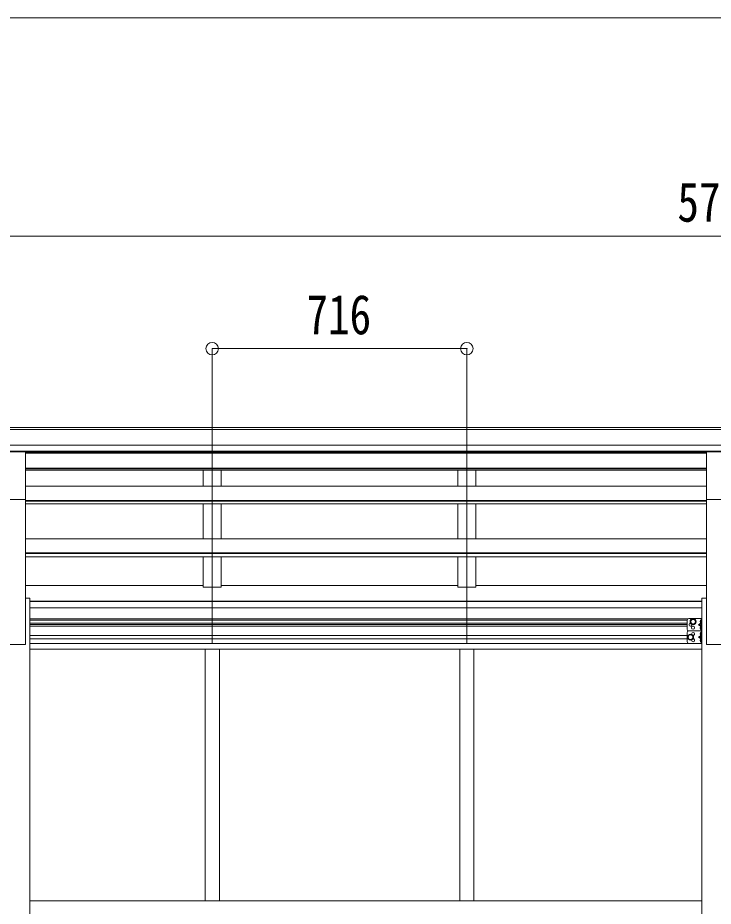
# Model space of a CAD drawing. Units: millimetres at full size. Extents: x -9783 to 9892, y -6828 to 6752.
# Drawn here: x -2673 to -717, y 266 to 2765 of the extents above; entities that cross this region are included whole.
import ezdxf
from ezdxf.enums import TextEntityAlignment as Align

# ---------------------------------------------------------------- set-up
doc = ezdxf.new("R2010")
doc.units = ezdxf.units.MM
doc.header["$LTSCALE"] = 35
doc.header["$PDMODE"] = 32
doc.header["$PDSIZE"] = 35
for name, color, linetype, lineweight in [('0-1_本体', 4, 'Continuous', 9), ('0-2_部品', 7, 'Continuous', 9), ('0-8_PARTS2', 2, 'Continuous', 9), ('0-A_寸法', 6, 'Continuous', 9), ('1-1_GLASS', 4, 'Continuous', 9), ('1-2_GLASS_SEAL', 7, 'Continuous', 9)]:
    doc.layers.add(name, color=color, linetype=linetype, lineweight=lineweight)
doc.styles.add('ＭＳ ゴシック', font='')
doc.styles.get('ＭＳ ゴシック').set_extended_font_data('MS Gothic')

msp = doc.modelspace()

# ---------------------------------------------------------------- linework, layer by layer
at = {"layer": '0-1_本体'}
for p, q in [((-3551.53, 1612.37), (2163.47, 1612.37)), ((-3551.53, 1607.02), (2163.47, 1607.02)), ((-3551.53, 1563.5), (2163.47, 1563.5)), ((-3551.53, 1545.83), (2163.47, 1545.83)), ((-2651.53, 1543.45), (-736.53, 1543.45)), ((-2651.53, 1540.5), (-736.53, 1540.5)), ((-2151.03, 1543.45), (-2151.03, 1540.5)), ((-2101.03, 1543.45), (-2101.03, 1540.5)), ((-1435.03, 1543.45), (-1435.03, 1540.5)), ((-1385.03, 1543.45), (-1385.03, 1540.5)), ((-2651.53, 1498.54), (-736.53, 1498.54)), ((-2651.53, 1496.85), (-736.53, 1496.85)), ((-2651.53, 1493.06), (-736.53, 1493.06)), ((-2151.03, 1493.06), (-2151.03, 1447.64)), ((-2101.03, 1493.06), (-2101.03, 1447.64)), ((-1435.03, 1493.06), (-1435.03, 1447.64)), ((-1385.03, 1493.06), (-1385.03, 1447.64)), ((-2651.53, 1447.64), (-736.53, 1447.64)), ((-2651.53, 1002.84), (-2651.53, 1409.8)), ((-2651.53, 1407.05), (-736.53, 1407.05)), ((-2651.53, 1405.37), (-736.53, 1405.37)), ((-736.53, 1002.84), (-736.53, 1409.8)), ((-2651.53, 1398.5), (-736.53, 1398.5)), ((-2151.03, 1398.5), (-2151.03, 1299.4)), ((-2101.03, 1398.5), (-2101.03, 1299.4)), ((-1435.03, 1398.5), (-1435.03, 1299.4)), ((-1385.03, 1398.5), (-1385.03, 1299.4)), ((-2651.53, 1299.4), (-736.53, 1299.4)), ((-2651.53, 1260.26), (-736.53, 1260.26)), ((-2651.53, 1258.59), (-736.53, 1258.59)), ((-2651.53, 1248.95), (-736.53, 1248.95)), ((-2151.03, 1248.95), (-2151.03, 1163.45)), ((-1435.03, 1248.95), (-1435.03, 1163.45)), ((-2651.53, 1168.66), (-2151.03, 1168.66)), ((-2101.03, 1168.66), (-1435.03, 1168.66)), ((-1385.03, 1168.66), (-736.53, 1168.66)), ((-2651.53, 1132.84), (-2639.03, 1132.84)), ((-2639.03, 1132.84), (-2639.03, -1747.15)), ((-749.03, 1132.84), (-736.53, 1132.84)), ((-749.03, 1132.84), (-749.03, -1747.15)), ((-2639.03, 1124.36), (-749.03, 1124.36)), ((-2639.03, 1122.98), (-749.03, 1122.98)), ((-2639.03, 1105.8), (-749.03, 1105.8)), ((-2736.53, 1002.84), (-2651.53, 1002.84)), ((-736.53, 1002.84), (-651.53, 1002.84))]:
    msp.add_line(p, q, dxfattribs=at)
for points in [[(-2101.03, 1248.95), (-2101.03, 1163.45), (-2151.03, 1163.45)], [(-1385.03, 1248.95), (-1385.03, 1163.45), (-1435.03, 1163.45)]]:
    msp.add_lwpolyline(points, dxfattribs=at)
at = {"layer": '0-2_部品'}
for p, q in [((-2736.53, 1543.96), (-2651.53, 1543.96)), ((-2651.53, 1409.81), (-2651.53, 1543.96)), ((-736.53, 1543.96), (-651.53, 1543.96)), ((-736.53, 1409.81), (-736.53, 1543.96)), ((-2736.53, 1409.81), (-2651.53, 1409.81)), ((-736.53, 1409.81), (-651.53, 1409.81))]:
    msp.add_line(p, q, dxfattribs=at)
at = {"layer": '0-8_PARTS2'}
for p, q in [((-2126.03, 1005.19), (-2126.03, 1667.71)), ((-1410.03, 1005.19), (-1410.03, 1667.71))]:
    msp.add_line(p, q, dxfattribs=at)
at = {"layer": '0-A_寸法'}
for p, q in [((-3578.03, 2765.36), (7917.97, 2765.36)), ((-3558.03, 2151.2), (2169.97, 2151.2)), ((-2126.03, 1834.58), (-2126.03, 1605.58)), ((-2126.03, 1834.58), (-1410.03, 1834.58)), ((-1410.03, 1834.58), (-1410.03, 1605.58))]:
    msp.add_line(p, q, dxfattribs=at)
for p in [(-2126.03, 1834.58), (-1410.03, 1834.58)]:
    msp.add_point(p, dxfattribs=at)
at = {"layer": '1-1_GLASS'}
for p, q in [((-2639.03, 1074.55), (-789.03, 1074.55)), ((-2639.03, 1071.05), (-791, 1071.05)), ((-2639.03, 1062.05), (-791.03, 1062.05)), ((-2639.03, 1058.55), (-791.03, 1058.55)), ((-791.03, 1053.55), (-2639.03, 1053.55)), ((-2639.03, 1027.55), (-791.03, 1027.55)), ((-2736.53, 1002.84), (-2651.53, 1002.84)), ((-2639.03, 1018.55), (-791.03, 1018.55)), ((-2639.03, 1005.05), (-749.03, 1005.05)), ((-736.53, 1002.84), (-651.53, 1002.84)), ((-2639.03, 989.05), (-749.03, 989.05)), ((-2146.02, 989.05), (-2146.02, 281.55)), ((-2106.02, 989.05), (-2106.02, 281.55)), ((-1430.02, 989.05), (-1430.02, 281.55)), ((-1390.02, 989.05), (-1390.02, 281.55)), ((-2639.03, 281.55), (-749.03, 281.55))]:
    msp.add_line(p, q, dxfattribs=at)
at = {"layer": '1-2_GLASS_SEAL'}
for p, q in [((-786.03, 1075.55), (-749.03, 1075.55)), ((-751.53, 1075.55), (-751.53, 1040.55)), ((-749.03, 1075.55), (-749.03, 1040.55)), ((-791.03, 1070.55), (-791.03, 1045.55)), ((-751.53, 1058.05), (-758.53, 1058.05)), ((-752.03, 1071.05), (-752.83, 1070.91)), ((-752.03, 1063.05), (-752.83, 1063.2)), ((-752.03, 1053.05), (-752.83, 1052.91)), ((-752.03, 1063.05), (-751.53, 1063.14)), ((-791.03, 1035.55), (-791.03, 1010.55)), ((-786.03, 1040.55), (-749.03, 1040.55)), ((-752.03, 1045.05), (-752.83, 1045.2)), ((-752.03, 1036.05), (-752.83, 1035.91)), ((-752.03, 1028.05), (-752.83, 1028.2)), ((-752.03, 1045.05), (-751.53, 1045.14)), ((-752.03, 1028.05), (-751.53, 1028.14)), ((-751.53, 1040.55), (-751.53, 1005.55)), ((-786.03, 1005.55), (-749.03, 1005.55)), ((-751.53, 1023.05), (-758.53, 1023.05)), ((-752.03, 1018.05), (-752.83, 1017.91)), ((-752.03, 1010.05), (-752.83, 1010.2)), ((-752.03, 1010.05), (-751.53, 1010.14))]:
    msp.add_line(p, q, dxfattribs=at)
for points in [[(-774.03, 1059.05), (-767.53, 1062.8), (-767.53, 1070.31), (-774.03, 1074.06), (-780.53, 1070.31), (-780.53, 1062.8)], [(-781.03, 1015.55), (-774.53, 1019.3), (-774.53, 1026.81), (-781.03, 1030.56), (-787.53, 1026.81), (-787.53, 1019.3)]]:
    msp.add_lwpolyline(points, close=True, dxfattribs=at)
for points in [[(-751.53, 1063.05), (-758.53, 1058.05), (-751.53, 1053.05)], [(-751.14, 1067.05), (-751.77, 1068.24), (-754.01, 1069.35)], [(-751.14, 1067.05), (-751.77, 1065.87), (-754.01, 1064.75)], [(-751.14, 1049.05), (-751.77, 1050.24), (-754.01, 1051.35)], [(-752.03, 1063.05), (-752.03, 1071.05), (-751.53, 1070.97), (-751.53, 1063.14)], [(-752.03, 1045.05), (-752.03, 1053.05), (-751.53, 1052.97), (-751.53, 1045.14)], [(-786.03, 1040.55), (-749.03, 1040.55), (-749.03, 1005.55)], [(-751.53, 1028.05), (-758.53, 1023.05), (-751.53, 1018.05)], [(-751.14, 1049.05), (-751.77, 1047.87), (-754.01, 1046.75)], [(-751.14, 1032.05), (-751.77, 1033.24), (-754.01, 1034.35)], [(-751.14, 1032.05), (-751.77, 1030.87), (-754.01, 1029.75)], [(-752.03, 1028.05), (-752.03, 1036.05), (-751.53, 1035.97), (-751.53, 1028.14)], [(-751.14, 1014.05), (-751.77, 1015.24), (-754.01, 1016.35)], [(-751.14, 1014.05), (-751.77, 1012.87), (-754.01, 1011.75)], [(-752.03, 1010.05), (-752.03, 1018.05), (-751.53, 1017.97), (-751.53, 1010.14)]]:
    msp.add_lwpolyline(points, dxfattribs=at)
for centre, radius in [((-774.03, 1066.55), 8.5), ((-774.03, 1066.55), 7.5), ((-774.03, 1066.55), 6.5), ((-774.03, 1049.55), 4.25), ((-781.03, 1023.05), 8.5), ((-781.03, 1023.05), 7.5), ((-781.03, 1023.05), 6.5)]:
    msp.add_circle(centre, radius, dxfattribs=at)
for centre, radius, start, end in [((-786.03, 1070.55), 5, 90, 180), ((-781.03, 1058.05), 4.25, 94.76077, 6.29431), ((-747.93, 1067.05), 6.5, 147.94412, 212.05588), ((-747.93, 1049.05), 6.5, 147.94412, 212.05588), ((-752.67, 1070.03), 0.9, 100, 147.94412), ((-752.67, 1064.08), 0.9, 212.05588, 260), ((-752.67, 1052.03), 0.9, 100, 147.94412), ((-786.03, 1045.55), 5, 180, 270), ((-786.03, 1035.55), 5, 90, 180), ((-774.03, 1031.55), 4.25, 274.76077, 186.29431), ((-747.93, 1032.05), 6.5, 147.94412, 212.05588), ((-752.67, 1046.08), 0.9, 212.05588, 260), ((-752.67, 1035.03), 0.9, 100, 147.94412), ((-752.67, 1029.08), 0.9, 212.05588, 260), ((-786.03, 1010.55), 5, 180, 270), ((-774.03, 1014.55), 4.25, 173.70569, 85.23923), ((-747.93, 1014.05), 6.5, 147.94412, 212.05588), ((-752.67, 1017.03), 0.9, 100, 147.94412), ((-752.67, 1011.08), 0.9, 212.05588, 260)]:
    msp.add_arc(centre, radius, start, end, dxfattribs=at)

# ---------------------------------------------------------------- texts
at = {"layer": '0-A_寸法', "color": 7, "style": 'ＭＳ ゴシック', "width": 0.8}
for s, p in [('5728', (-818.03, 2158.2)), ('716', (-1861.03, 1841.58))]:
    msp.add_text(s, height=111.4, dxfattribs=at).set_placement(p, align=Align.BOTTOM_LEFT)

doc.saveas('drawing.dxf')
